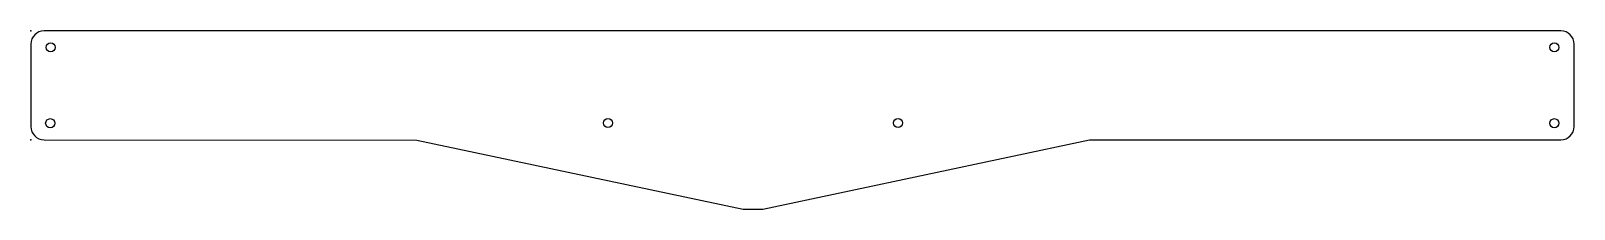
# Model space of a CAD drawing. Header units: centimetres. Extents: x 0 to 37.1, y -1.7 to 2.6.
import ezdxf

# ---------------------------------------------------------------- set-up
doc = ezdxf.new("R2010")
doc.units = ezdxf.units.CM
doc.header["$MEASUREMENT"] = 0
doc.layers.add('basketweave_guard v6_Sketch1', color=7, linetype='Continuous')

msp = doc.modelspace()

# ---------------------------------------------------------------- linework, layer by layer
at = {"layer": 'basketweave_guard v6_Sketch1'}
for p, q in [((36.83, 2.619), (0.317, 2.619)), ((0, 2.301), (0, 0.317)), ((37.148, 0.317), (37.148, 2.301)), ((0.317, 0), (9.287, -0.007)), ((25.48, 0), (36.83, 0)), ((9.287, -0.007), (17.146, -1.67)), ((17.622, -1.67), (25.48, 0)), ((17.146, -1.67), (17.622, -1.67))]:
    msp.add_line(p, q, dxfattribs=at)
for centre in [(0.476, 2.222), (36.672, 2.222), (0.466, 0.397), (13.89, 0.404), (20.875, 0.404), (36.672, 0.397)]:
    msp.add_circle(centre, 0.11, dxfattribs=at)
for centre, radius, start, end in [((0.317, 2.301), 0.317, 90, 180), ((36.83, 2.301), 0.318, 0, 90), ((0.317, 0.317), 0.317, 180, 269.9523), ((36.83, 0.317), 0.318, 270, 360)]:
    msp.add_arc(centre, radius, start, end, dxfattribs=at)
for p in [(0, 2.619), (0, 0), (0, 0)]:
    msp.add_point(p, dxfattribs=at)

doc.saveas('drawing.dxf')
